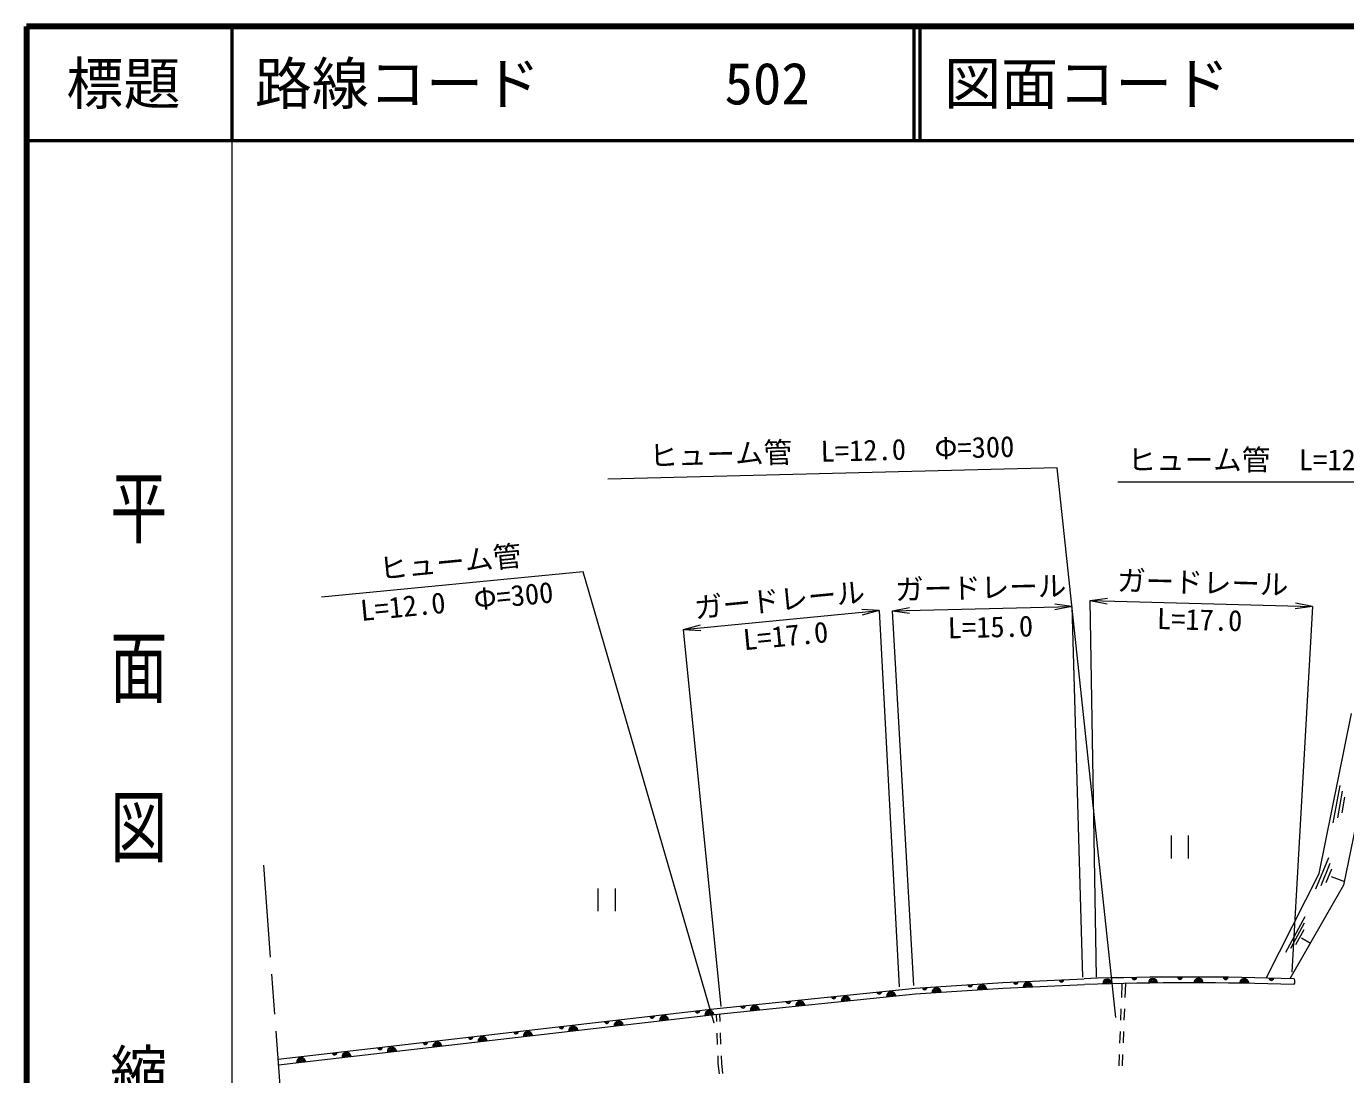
# Model space of a CAD drawing. Units: millimetres, scale not verified. Extents: x 40000 to 680000, y 20000 to 380000.
# Drawn here: x 40000 to 155558, y 288198 to 380000 of the extents above; entities that cross this region are included whole.
import ezdxf
from ezdxf.enums import TextEntityAlignment as Align

# ---------------------------------------------------------------- set-up
doc = ezdxf.new("R2010")
doc.units = ezdxf.units.MM
doc.header["$LTSCALE"] = 1000
doc.linetypes.add('CHAIN', pattern=[18.5, 12, -1.5, 3.5, -1.5])
for name, color, linetype, lineweight in [('M-BGD', 7, 'Continuous', 13), ('M-BMK', 2, 'CHAIN', 13), ('M-STR-HTXT', 7, 'Continuous', 13), ('M-TTL', 2, 'Continuous', 140), ('M-TTL-BAND', 7, 'Continuous', 13), ('M-TTL-LINE', 7, 'Continuous', 50)]:
    doc.layers.add(name, color=color, linetype=linetype, lineweight=lineweight)
doc.layers.add('M-TTL-TXT', color=7, linetype='Continuous')
doc.styles.add('@ＭＳ ゴシック', font='')
doc.styles.add('ＭＳ ゴシック', font='')
doc.styles.get('@ＭＳ ゴシック').set_extended_font_data('@MS Gothic')
doc.styles.get('ＭＳ ゴシック').set_extended_font_data('MS Gothic')

# ---------------------------------------------------------------- blocks, each defined once
blk = doc.blocks.new('open_arrow')
at = {"color": 0, "linetype": 'Continuous', "lineweight": -2}
blk.add_lwpolyline([(7.5, 1.25), (0, 0), (7.5, -1.25)], dxfattribs=at)

msp = doc.modelspace()

# ---------------------------------------------------------------- linework, layer by layer
at = {"layer": 'M-BGD'}
for p, q in [((153238, 305826), (156074, 319822)), ((158313, 319176), (155379, 304777)), ((154480, 310261), (155067, 313514)), ((154864, 310687), (155283, 313010)), ((155248, 311112), (155500, 312506)), ((140280, 309137), (140280, 307137)), ((141780, 309137), (141780, 307137)), ((152952, 304468), (154082, 307211)), ((153402, 304750), (154210, 306709)), ((148585, 296659), (153238, 305826)), ((153853, 305031), (154338, 306207)), ((154289, 305545), (155446, 305104)), ((90068, 304504), (90068, 302504)), ((91568, 304504), (91568, 302504)), ((155379, 304777), (150678, 296601)), ((150327, 298931), (152010, 302038)), ((150763, 299259), (151964, 301478)), ((151198, 299587), (151919, 300918)), ((151688, 300176), (152467, 299712)), ((117853, 295780), (125539, 296273)), ((117853, 295780), (125539, 296273)), ((125539, 296273), (132660, 296596)), ((125539, 296273), (132660, 296596)), ((125567, 295774), (132680, 296096)), ((135966, 296182), (135918, 294960)), ((136266, 296188), (136218, 294966)), ((100220, 293964), (117853, 295780)), ((100220, 293964), (117853, 295780)), ((100274, 293467), (117895, 295281)), ((100274, 293467), (117895, 295281)), ((117895, 295281), (125567, 295774)), ((62047, 289550), (100220, 293964)), ((62047, 289550), (100220, 293964)), ((135879, 293961), (135840, 292961)), ((136179, 293967), (136140, 292968)), ((62084, 289051), (100274, 293467)), ((62084, 289051), (100274, 293467)), ((100416, 293501), (100440, 292836)), ((100715, 293512), (100740, 292853)), ((100478, 291837), (100515, 290838)), ((100778, 291853), (100815, 290854)), ((135801, 291962), (135762, 290963)), ((136101, 291969), (136062, 290969)), ((100553, 289838), (100578, 289174)), ((100578, 289174), (100672, 288264)), ((100853, 289855), (100877, 289195)), ((100877, 289195), (100971, 288290)), ((135723, 289964), (135684, 288965)), ((136023, 289970), (135984, 288971))]:
    msp.add_line(p, q, dxfattribs=at)
msp.add_lwpolyline([(117895, 295281), (125567, 295774), (132680, 296096)], dxfattribs=at)
for centre, radius, start, end in [((118682, 295833), 200, 183.67256, 3.67256), ((118682, 295833), 100, 183.67256, 3.67256), ((122674, 296089), 200, 183.67256, 3.67256), ((122674, 296089), 100, 183.67256, 3.67256), ((123724, 295656), 400, 3.67256, 183.67256), ((123724, 295656), 300, 3.67256, 183.67256), ((123724, 295656), 200, 3.67256, 183.67256), ((126667, 296324), 200, 182.5976, 2.5976), ((126667, 296324), 100, 182.5976, 2.5976), ((127718, 295871), 400, 2.5976, 182.5976), ((127718, 295871), 300, 2.5976, 182.5976), ((127718, 295871), 200, 2.5976, 182.5976), ((127718, 295871), 100, 2.5976, 182.5976), ((130662, 296505), 200, 182.5976, 2.5976), ((130662, 296505), 100, 182.5976, 2.5976), ((141742, 11471), 285270, 88.13009, 91.82433), ((141742, 11471), 285270, 88.13009, 91.82433), ((141742, 11471), 284770, 88.13009, 91.82365), ((141742, 11471), 284770, 88.13009, 91.82365), ((134679, 296153), 400, 1.42125, 181.42125), ((134679, 296153), 300, 1.42125, 181.42125), ((134679, 296153), 200, 1.40113, 181.44137), ((134679, 296153), 100, 1.41119, 181.43131), ((137052, 296702), 200, 180.96204, 0.92187), ((137052, 296702), 100, 180.95199, 0.93191), ((138678, 296224), 400, 0.61645, 180.61645), ((138678, 296224), 300, 0.61645, 180.61645), ((138678, 296224), 200, 0.59633, 180.63657), ((138678, 296224), 100, 0.60639, 180.62651), ((141052, 296740), 200, 180.15865, 0.11848), ((141052, 296740), 100, 180.1486, 0.12852), ((142678, 296239), 400, 359.81165, 179.81165), ((142678, 296239), 300, 359.81165, 179.81165), ((142678, 296239), 200, 359.79153, 179.83177), ((142678, 296239), 100, 359.80159, 179.82171), ((145052, 296722), 200, 179.35526, 359.31509), ((145052, 296722), 100, 179.34521, 359.32513), ((146678, 296198), 400, 359.00685, 179.00685), ((146678, 296198), 300, 359.00685, 179.00685), ((146678, 296198), 200, 358.98673, 179.02697), ((146678, 296198), 100, 358.99679, 179.01691), ((149051, 296647), 200, 178.55187, 358.5117), ((149051, 296647), 100, 178.54182, 358.52174), ((150672, 296351), 447, 324.13165, 32.12853), ((110721, 295045), 200, 185.87969, 5.87969), ((110721, 295045), 100, 185.87969, 5.87969), ((111769, 294651), 400, 5.87969, 185.87969), ((111769, 294651), 300, 5.87969, 185.87969), ((111769, 294651), 200, 5.87969, 185.87969), ((111769, 294651), 100, 5.87969, 185.87969), ((114700, 295455), 200, 185.87969, 5.87969), ((114700, 295455), 100, 185.87969, 5.87969), ((115748, 295060), 400, 5.87969, 185.87969), ((115748, 295060), 300, 5.87969, 185.87969), ((115748, 295060), 200, 5.87969, 185.87969), ((115748, 295060), 100, 5.87969, 185.87969), ((119733, 295399), 400, 3.67256, 183.67256), ((119733, 295399), 300, 3.67256, 183.67256), ((119733, 295399), 200, 3.67256, 183.67256), ((119733, 295399), 100, 3.67256, 183.67256), ((123724, 295656), 100, 3.67256, 183.67256), ((98786, 293798), 200, 186.59607, 6.59607), ((98786, 293798), 100, 186.59607, 6.59607), ((99833, 293416), 400, 6.59607, 186.59607), ((99833, 293416), 300, 6.59607, 186.59607), ((99833, 293416), 200, 6.59607, 186.59607), ((102763, 294226), 200, 185.87969, 5.87969), ((102763, 294226), 100, 185.87969, 5.87969), ((103811, 293831), 400, 5.87969, 185.87969), ((103811, 293831), 300, 5.87969, 185.87969), ((103811, 293831), 200, 5.87969, 185.87969), ((103811, 293831), 100, 5.87969, 185.87969), ((106742, 294636), 200, 185.87969, 5.87969), ((106742, 294636), 100, 185.87969, 5.87969), ((107790, 294241), 400, 5.87969, 185.87969), ((107790, 294241), 300, 5.87969, 185.87969), ((107790, 294241), 200, 5.87969, 185.87969), ((107790, 294241), 100, 5.87969, 185.87969), ((86866, 292420), 200, 186.59607, 6.59607), ((86866, 292420), 100, 186.59607, 6.59607), ((87912, 292037), 400, 6.59607, 186.59607), ((90839, 292879), 200, 186.59607, 6.59607), ((90839, 292879), 100, 186.59607, 6.59607), ((91885, 292497), 400, 6.59607, 186.59607), ((91885, 292497), 300, 6.59607, 186.59607), ((91885, 292497), 200, 6.59607, 186.59607), ((91885, 292497), 100, 6.59607, 186.59607), ((94813, 293339), 200, 186.59607, 6.59607), ((94813, 293339), 100, 186.59607, 6.59607), ((95859, 292956), 400, 6.59607, 186.59607), ((95859, 292956), 300, 6.59607, 186.59607), ((95859, 292956), 200, 6.59607, 186.59607), ((95859, 292956), 100, 6.59607, 186.59607), ((99833, 293416), 100, 6.59607, 186.59607), ((78919, 291501), 200, 186.59607, 6.59607), ((78919, 291501), 100, 186.59607, 6.59607), ((79965, 291118), 400, 6.59607, 186.59607), ((79965, 291118), 300, 6.59607, 186.59607), ((79965, 291118), 200, 6.59607, 186.59607), ((79965, 291118), 100, 6.59607, 186.59607), ((82892, 291960), 200, 186.59607, 6.59607), ((82892, 291960), 100, 186.59607, 6.59607), ((83938, 291578), 400, 6.59607, 186.59607), ((83938, 291578), 300, 6.59607, 186.59607), ((83938, 291578), 200, 6.59607, 186.59607), ((83938, 291578), 100, 6.59607, 186.59607), ((87912, 292037), 300, 6.59607, 186.59607), ((87912, 292037), 200, 6.59607, 186.59607), ((87912, 292037), 100, 6.59607, 186.59607), ((66998, 290122), 200, 186.59607, 6.59607), ((66998, 290122), 100, 186.59607, 6.59607), ((68044, 289740), 400, 6.59607, 186.59607), ((70972, 290582), 200, 186.59607, 6.59607), ((70972, 290582), 100, 186.59607, 6.59607), ((72018, 290199), 400, 6.59607, 186.59607), ((72018, 290199), 300, 6.59607, 186.59607), ((72018, 290199), 200, 6.59607, 186.59607), ((72018, 290199), 100, 6.59607, 186.59607), ((74945, 291041), 200, 186.59607, 6.59607), ((74945, 291041), 100, 186.59607, 6.59607), ((75991, 290659), 400, 6.59607, 186.59607), ((75991, 290659), 300, 6.59607, 186.59607), ((75991, 290659), 200, 6.59607, 186.59607), ((75991, 290659), 100, 6.59607, 186.59607), ((64071, 289280), 400, 6.59607, 186.59607), ((64071, 289280), 300, 6.59607, 186.59607), ((64071, 289280), 200, 6.59607, 186.59607), ((64071, 289280), 100, 6.59607, 186.59607), ((68044, 289740), 300, 6.59607, 186.59607), ((68044, 289740), 200, 6.59607, 186.59607), ((68044, 289740), 100, 6.59607, 186.59607)]:
    msp.add_arc(centre, radius, start, end, dxfattribs=at)
at = {"layer": 'M-BMK'}
msp.add_line((62747, 280042), (60796, 306548), dxfattribs=at)
at = {"layer": 'M-STR-HTXT'}
for p, q in [((131587, 329191), (130081, 329405)), ((133187, 329712), (134693, 329923)), ((133187, 329712), (134680, 329423)), ((152659, 329204), (151166, 329493)), ((114691, 328836), (113174, 328941)), ((114691, 328836), (113222, 328443)), ((115862, 328816), (117356, 329102)), ((115862, 328816), (117368, 328602)), ((131587, 329191), (130093, 328905)), ((152659, 329204), (151153, 328993)), ((97574, 327184), (99043, 327577)), ((97574, 327184), (99091, 327080))]:
    msp.add_line(p, q, dxfattribs=at)
for points in [[(135429, 293193), (130280, 341345), (90927, 340333)], [(168014, 333841), (169293, 340078), (135600, 340078)], [(100241, 292694), (88784, 332243), (65865, 330022)], [(133730, 296746), (133187, 329712), (152659, 329204), (150856, 297182)], [(100845, 294176), (97574, 327184), (114691, 328836), (116450, 295876)], [(117734, 296003), (115862, 328816), (131587, 329191), (132515, 296725)]]:
    msp.add_lwpolyline(points, dxfattribs=at)
at = {"layer": 'M-TTL'}
for p, q in [((40000, 380000), (40000, 20000)), ((680000, 380000), (40000, 380000))]:
    msp.add_line(p, q, dxfattribs=at)
at = {"layer": 'M-TTL-BAND'}
msp.add_line((58000, 370000), (58000, 20000), dxfattribs=at)
at = {"layer": 'M-TTL-LINE'}
for p, q in [((58000, 380000), (58000, 370000)), ((117750, 380000), (117750, 370000)), ((118250, 380000), (118250, 370000)), ((40000, 370000), (680000, 370000))]:
    msp.add_line(p, q, dxfattribs=at)

# ---------------------------------------------------------------- block references
at = {"layer": 'M-STR-HTXT'}
for p, rotation in [((100241, 292694), 106.2), ((135429, 293193), 96.1)]:
    msp.add_blockref('open_arrow', p, dxfattribs=dict(at, rotation=rotation))

# ---------------------------------------------------------------- texts
at = {"layer": 'M-STR-HTXT', "style": 'ＭＳ ゴシック'}
for s, rotation, p in [('ヒューム管\u3000L=12.0\u3000Φ=300', 1.474, (110591, 341339)), ('ヒューム管', 5.536, (77276, 331630)), ('ガードレール', 1.367, (123629, 329383)), ('ガードレール', 358.503, (143015, 329837)), ('ガードレール', 5.511, (106106, 328323))]:
    msp.add_text(s, height=1833, rotation=rotation, dxfattribs=at).set_placement(p, align=Align.BOTTOM_CENTER)
msp.add_text('ヒューム管\u3000L=12.0\u3000Φ=300', height=1833, dxfattribs=at).set_placement((152447, 340578), align=Align.BOTTOM_CENTER)
for s, rotation, p in [('L=12.0\u3000Φ=300', 5.536, (86058, 331385)), ('L=15.0', 1.367, (128160, 328411)), ('L=17.0', 358.503, (146536, 328865)), ('L=17.0', 5.511, (110138, 327906))]:
    msp.add_text(s, height=1833, rotation=rotation, dxfattribs=at).set_placement(p, align=Align.TOP_RIGHT)
at = {"layer": 'M-TTL-BAND', "style": '@ＭＳ ゴシック', "width": 1.4}
msp.add_text('平  面  図', height=3666, rotation=270, dxfattribs=at).set_placement((49777, 306475), align=Align.MIDDLE_RIGHT)
at = {"layer": 'M-TTL-BAND', "style": '@ＭＳ ゴシック'}
msp.add_text('縮尺千分の一', height=3666, rotation=270, dxfattribs=at).set_placement((49777, 261030), align=Align.MIDDLE_RIGHT)
at = {"layer": 'M-TTL-TXT', "style": 'ＭＳ ゴシック'}
msp.add_text('標題', height=3666, dxfattribs=at).set_placement((48500, 375000), align=Align.MIDDLE_CENTER)
for s, p in [('路線コード', (60000, 375000)), ('502', (101142, 375000)), ('図面コード', (120380, 375000))]:
    msp.add_text(s, height=3666, dxfattribs=at).set_placement(p, align=Align.MIDDLE_LEFT)

doc.saveas('drawing.dxf')
